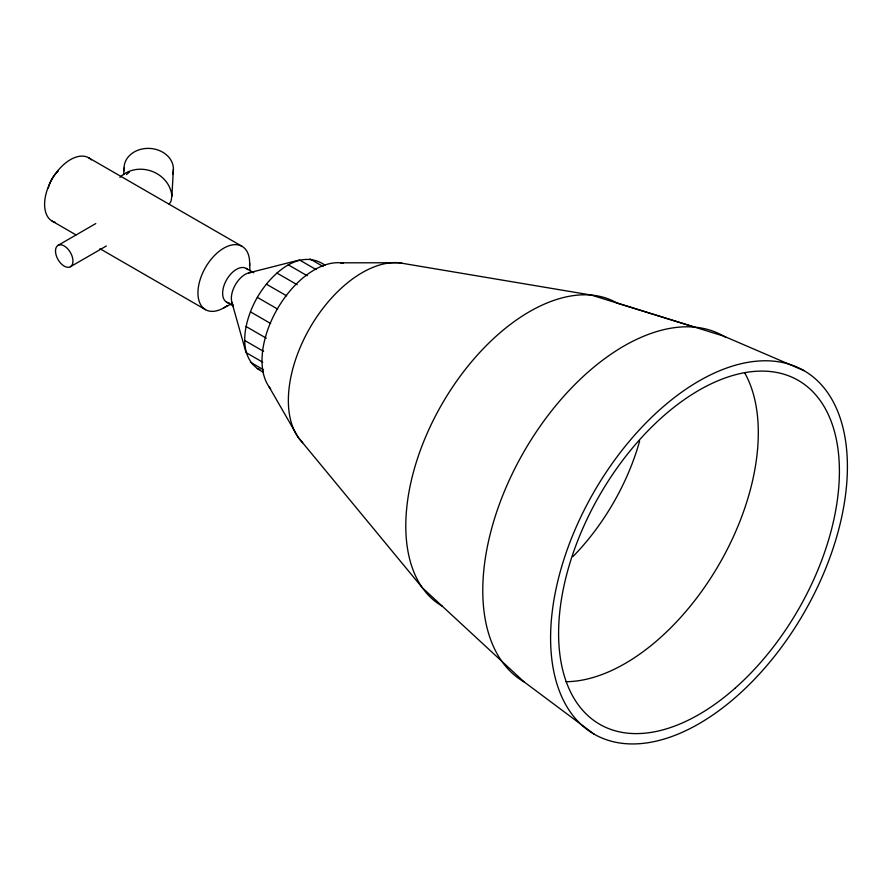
<?xml version="1.0" encoding="UTF-8"?>
<svg xmlns="http://www.w3.org/2000/svg" width="892" height="892" viewBox="0 0 892 892"><rect width="100%" height="100%" fill="white"/><g stroke="black" fill="none" stroke-linecap="round" stroke-linejoin="round"><path stroke-width="1.34" d="M123.687 174.654L124.055 168.097M169.246 204.223L171.074 201.035L171.911 196.017L173.416 169.012M263.296 372.087C234.518 358.406 244.575 319.236 257.342 297.37C269.886 275.383 298.787 247.095 325.022 265.169M126.441 174.564L129.34 172.167M119.929 177.352C137.736 160.27 169.424 171.844 171.911 196.017M58.058 245.356L95.801 223.558M70.401 266.741L106.382 245.969M223.792 307.852L231.842 303.648M248.734 272.885L299.511 259.985L316.169 269.607M340.588 262.817L399.103 262.761L591.363 295.085L694.511 327.119M257.342 368.652L259.929 369.455M803.937 370.604A209.876 121.178 -60 0 0 555.649 590.772A209.876 121.178 -60 0 0 737.405 695.715A209.876 121.178 -60 0 0 803.937 370.604L723.746 336.139L616.974 302.99A174.955 101.008 -60 0 0 442.031 403.998A174.955 101.008 -60 0 0 442.031 606.014M310.037 258.948L323.127 266.507M288.205 264.79L307.261 275.795M88.721 157.817L242.078 246.348M276.91 273.03L297.147 284.715M246.192 268.403L253.83 272.807M266.385 284.147L286.622 295.832M257.342 297.37L277.579 309.056M250.407 311.821L270.644 323.506M226.68 302.21L233.225 305.989M246.047 326.494L266.284 338.18M52.171 221.127L76.054 234.919M99.937 248.712L205.517 309.669M244.564 340.398L263.608 351.392M262.716 362.208L246.047 352.585L231.831 302.165M250.407 362.219L263.508 369.779M269.038 386.749L298.251 437.448L422.373 587.783L524.117 681.901L594.05 734.116M249.649 263.084L249.972 270.856M48.38 188A19.524 11.273 -60 0 1 58.147 171.097M55.259 222.387A36.55 21.107 -60 0 1 52.171 178.924A36.55 21.107 -60 0 1 91.363 159.858M227.17 305.655A36.55 21.107 -60 0 1 197.991 294.639A36.55 21.107 -60 0 1 224.171 247.943A36.55 21.107 -60 0 1 249.548 265.738M229.534 303.09A19.524 11.273 -60 0 1 226.256 280.411A19.524 11.273 -60 0 1 247.742 269.64M233.213 305.22A19.524 11.273 -60 0 1 234.986 285.451A19.524 11.273 -60 0 1 250.998 272.528M124.267 170.729A24.686 20.148 3.2 0 1 150.347 148.462A24.686 20.148 3.2 0 1 172.569 174.219M270.633 388.812A74.069 42.771 -60 0 1 277.356 308.933A74.069 42.771 -60 0 1 343.164 263.162M302.644 442.677A104.409 60.277 -60 0 1 308.298 330.742A104.409 60.277 -60 0 1 401.835 263.107M524.117 681.901A199.63 115.258 -60 0 1 525.31 449.356A199.63 115.258 -60 0 1 726.077 337.555M744.541 372.577A188.457 108.813 -60 0 1 719.275 564.067A188.457 108.813 -60 0 1 566.063 681.7M639.631 441.049A163.983 94.675 -60 0 1 572.909 556.608M55.494 251.009A12.343 7.125 60 0 0 68.595 267.299A12.343 7.125 60 0 0 68.595 249.838A12.343 7.125 60 0 0 55.494 251.009M735.331 687.977A198.559 114.644 -60 0 0 798.273 380.393A198.559 114.644 -60 0 0 563.376 588.698A198.559 114.644 -60 0 0 735.331 687.977"/></g></svg>
